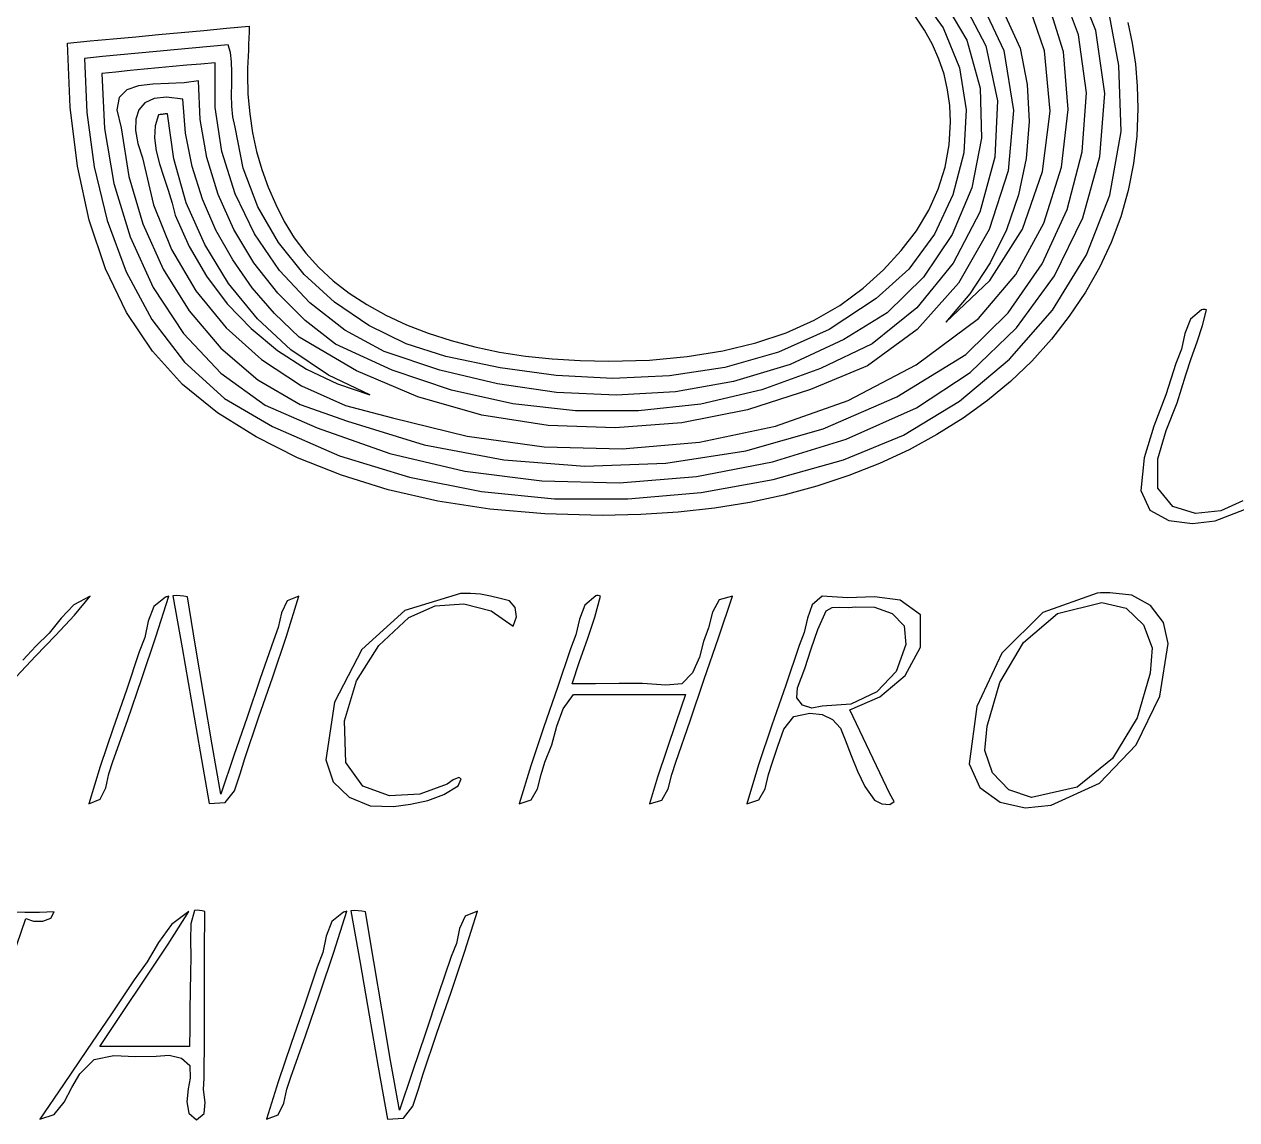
# Model space of a CAD drawing. Extents: x 11 to 234, y 10 to 80.
# Drawn here: x 99.49 to 132.59, y 10.06 to 39.96 of the extents above; entities that cross this region are included whole.
import ezdxf

# ---------------------------------------------------------------- set-up
doc = ezdxf.new("R2010")
doc.units = 0
doc.layers.add('logo', color=7, linetype='CONTINUOUS')
doc.layers.add('text', color=7, linetype='CONTINUOUS')

msp = doc.modelspace()

# ---------------------------------------------------------------- linework, layer by layer
at = {"layer": 'logo', "color": 7}
for p, q in [((131.627214, 32.170121), (131.326334, 31.910671)), ((131.627222, 32.170035), (131.627214, 32.170121)), ((131.66139, 32.175936), (131.627222, 32.170027)), ((131.627222, 32.170031), (131.627222, 32.170035)), ((131.627222, 32.170029), (131.627222, 32.170031)), ((131.627222, 32.170027), (131.627222, 32.170029)), ((131.658241, 31.741303), (131.764254, 32.163596)), ((131.696388, 32.177607), (131.66139, 32.175936)), ((131.731061, 32.173827), (131.696388, 32.177607)), ((131.764254, 32.163596), (131.731061, 32.173827)), ((131.326334, 31.910671), (131.178839, 31.522464)), ((131.178839, 31.522464), (131.080623, 31.09214)), ((131.509623, 31.294406), (131.658241, 31.741303)), ((131.347415, 30.839662), (131.509623, 31.294406)), ((131.080623, 31.09214), (130.927588, 30.706331)), ((131.200641, 30.39383), (131.347415, 30.839662)), ((130.927588, 30.706331), (130.651696, 29.843253)), ((130.962226, 29.631182), (131.200641, 30.39383)), ((130.651696, 29.843253), (130.32968, 28.989238)), ((130.662454, 28.873516), (130.962226, 29.631182)), ((130.32968, 28.989238), (130.067169, 28.126432)), ((130.43989, 28.103108), (130.662454, 28.873516)), ((130.067169, 28.126432), (129.969786, 27.23699)), ((130.433083, 27.302243), (130.43989, 28.103108)), ((129.969786, 27.23699), (130.216695, 26.695943)), ((130.845086, 26.798256), (130.433083, 27.302243)), ((132.756092, 26.956402), (132.15531, 26.682055)), ((130.216695, 26.695943), (130.740714, 26.413747)), ((131.468736, 26.610433), (130.845086, 26.798256)), ((132.15531, 26.682055), (131.468736, 26.610433)), ((131.999156, 26.408276), (132.807056, 26.714801)), ((130.740714, 26.413747), (131.386613, 26.335995)), ((131.386613, 26.335995), (131.999156, 26.408276)), ((101.289923, 24.348396), (100.84552, 24.119273)), ((100.866855, 23.83474), (101.289923, 24.348396)), ((103.345515, 24.32254), (103.026365, 24.071759)), ((103.081717, 23.239769), (103.436013, 24.348396)), ((103.368138, 24.329035), (103.345515, 24.32254)), ((103.390764, 24.335489), (103.368138, 24.329035)), ((103.413387, 24.341943), (103.390764, 24.335489)), ((103.436013, 24.348396), (103.413387, 24.341943)), ((103.651209, 24.367199), (103.552367, 24.361325)), ((103.552367, 24.361325), (103.79951, 22.94328)), ((103.750494, 24.363559), (103.651209, 24.367199)), ((103.849295, 24.352327), (103.750494, 24.363559)), ((103.946679, 24.335468), (103.849295, 24.352327)), ((104.170733, 22.988665), (103.946679, 24.335468)), ((106.66506, 24.223218), (106.510665, 23.893258)), ((106.649322, 23.261964), (106.991282, 24.354861)), ((106.991282, 24.354861), (106.66506, 24.223218)), ((111.399815, 24.425966), (109.884331, 23.959364)), ((111.674264, 24.427431), (111.399815, 24.425966)), ((111.949754, 24.402619), (111.674264, 24.427431)), ((112.220153, 24.355541), (111.949754, 24.402619)), ((112.479324, 24.290215), (112.220153, 24.355541)), ((112.738955, 24.22303), (112.479324, 24.290215)), ((112.890815, 24.038952), (112.738955, 24.22303)), ((115.090831, 24.361325), (114.794124, 24.106169)), ((115.066791, 23.776711), (115.226578, 24.354863)), ((115.124678, 24.367088), (115.090831, 24.361234)), ((115.090831, 24.361242), (115.090831, 24.361325)), ((115.090831, 24.361238), (115.090831, 24.361242)), ((115.090831, 24.361236), (115.090831, 24.361238)), ((115.090831, 24.361234), (115.090831, 24.361236)), ((115.159349, 24.368742), (115.124678, 24.367088)), ((115.193696, 24.364998), (115.159349, 24.368742)), ((115.226578, 24.354863), (115.193696, 24.364998)), ((118.463493, 24.250289), (118.2781, 23.912514)), ((118.440361, 23.216657), (118.827095, 24.348396)), ((118.827095, 24.348396), (118.463493, 24.250289)), ((121.276999, 24.354861), (121.005127, 24.1108)), ((121.962889, 24.310071), (121.276999, 24.354861)), ((122.70326, 24.334964), (121.962889, 24.310071)), ((123.401119, 24.240523), (122.70326, 24.334964)), ((123.959541, 23.837731), (123.401119, 24.240523)), ((128.781848, 24.43243), (127.300033, 23.902409)), ((127.699928, 23.881962), (128.911131, 24.180329)), ((128.86865, 24.443497), (128.781848, 24.43243)), ((128.955956, 24.445979), (128.86865, 24.443497)), ((128.911131, 24.180329), (129.572147, 24.026535)), ((129.043473, 24.444945), (128.955956, 24.445979)), ((129.130911, 24.445358), (129.043473, 24.444945)), ((129.72963, 24.379209), (129.130911, 24.445358)), ((130.237543, 24.092769), (129.72963, 24.379209)), ((100.346333, 23.279056), (100.866855, 23.83474)), ((100.84552, 24.119273), (100.496513, 23.753159)), ((103.026365, 24.071759), (102.87495, 23.672936)), ((106.510665, 23.893258), (106.423665, 23.491903)), ((109.884331, 23.959364), (108.707096, 22.893331)), ((109.990636, 23.773085), (110.705608, 24.085266)), ((110.705608, 24.085266), (111.49433, 24.141762)), ((111.49433, 24.141762), (112.242257, 23.954126)), ((112.242257, 23.954126), (112.834851, 23.533913)), ((112.925812, 23.791433), (112.890815, 24.038952)), ((114.794124, 24.106169), (114.647452, 23.724165)), ((118.2781, 23.912514), (118.170049, 23.484018)), ((121.005127, 24.1108), (120.872034, 23.752967)), ((121.158628, 23.443479), (121.386889, 23.947623)), ((121.386889, 23.947623), (121.546, 24.042802)), ((121.546, 24.042802), (121.75944, 24.055151)), ((121.75944, 24.055151), (121.988609, 24.041209)), ((121.988609, 24.041209), (122.194905, 24.057511)), ((122.194905, 24.057511), (122.701458, 24.047789)), ((122.701458, 24.047789), (123.181703, 23.874972)), ((123.181703, 23.874972), (123.50953, 23.538091)), ((123.961402, 22.955443), (123.959541, 23.837731)), ((127.300033, 23.902409), (126.183111, 22.794485)), ((126.76718, 23.08971), (127.699928, 23.881962)), ((129.572147, 24.026535), (130.04818, 23.570751)), ((130.589683, 23.635177), (130.237543, 24.092769)), ((100.496513, 23.753159), (100.174687, 23.345017)), ((102.87495, 23.672936), (102.779483, 23.225507)), ((109.172784, 23.005828), (109.990636, 23.773085)), ((112.834851, 23.533913), (112.925812, 23.791433)), ((114.647452, 23.724165), (114.55072, 23.299874)), ((114.865162, 23.174648), (115.066791, 23.776711)), ((120.872034, 23.752967), (120.782838, 23.35808)), ((123.50953, 23.538091), (123.558835, 23.036181)), ((130.04818, 23.570751), (130.285361, 22.938179)), ((130.721086, 23.055571), (130.589683, 23.635177)), ((99.794933, 22.710058), (100.346333, 23.279056)), ((100.174687, 23.345017), (99.811825, 22.989805)), ((102.779483, 23.225507), (102.628181, 22.828899)), ((102.701798, 22.103698), (103.081717, 23.239769)), ((106.27371, 22.150532), (106.649322, 23.261964)), ((106.423665, 23.491903), (106.29962, 23.146069)), ((114.55072, 23.299874), (114.403832, 22.917858)), ((114.650317, 22.564759), (114.865162, 23.174648)), ((118.170049, 23.484018), (118.038472, 23.113749)), ((118.056876, 22.083444), (118.440361, 23.216657)), ((120.782838, 23.35808), (120.642656, 23.002861)), ((120.97296, 22.914649), (121.158628, 23.443479)), ((99.811825, 22.989805), (99.452225, 22.602621)), ((103.79951, 22.94328), (104.044712, 21.52303)), ((104.393971, 21.641721), (104.170733, 22.988665)), ((106.29962, 23.146069), (105.932015, 22.101065)), ((108.707096, 22.893331), (107.956702, 21.457547)), ((108.56382, 22.036951), (109.172784, 23.005828)), ((114.403832, 22.917858), (114.047674, 21.856413)), ((118.038472, 23.113749), (117.924188, 22.689611)), ((120.642656, 23.002861), (120.279792, 21.920161)), ((120.798716, 22.378712), (120.97296, 22.914649)), ((123.558835, 23.036181), (123.292414, 22.297637)), ((123.543032, 22.18888), (123.961402, 22.955443)), ((126.124249, 21.997583), (126.76718, 23.08971)), ((130.285361, 22.938179), (130.229813, 22.25402)), ((130.488942, 21.617923), (130.721086, 23.055571)), ((99.279237, 22.156456), (99.794933, 22.710058)), ((102.628181, 22.828899), (102.27915, 21.7905)), ((114.450882, 21.963136), (114.650317, 22.564759)), ((117.924188, 22.689611), (117.738371, 22.262186)), ((126.183111, 22.794485), (125.492901, 21.340375)), ((117.738371, 22.262186), (117.444041, 21.963192)), ((120.60473, 21.853246), (120.798716, 22.378712)), ((123.292414, 22.297637), (122.762593, 21.736869)), ((122.849757, 21.600328), (123.543032, 22.18888)), ((130.229813, 22.25402), (129.874935, 21.027824)), ((102.307602, 20.961985), (102.701798, 22.103698)), ((105.932015, 22.101065), (105.573183, 21.051444)), ((105.887292, 21.033146), (106.27371, 22.150532)), ((108.238399, 20.945515), (108.56382, 22.036951)), ((114.047674, 21.856413), (113.676466, 20.786244)), ((115.090227, 21.95871), (114.450882, 21.963136)), ((115.732161, 21.968101), (115.090227, 21.95871)), ((116.371789, 21.965308), (115.732161, 21.968101)), ((117.004212, 21.924349), (116.371789, 21.965308)), ((117.444041, 21.963192), (117.004212, 21.924349)), ((117.670652, 20.951485), (118.056876, 22.083444)), ((120.279792, 21.920161), (119.901903, 20.828745)), ((120.581536, 21.573551), (120.60473, 21.853246)), ((125.782494, 20.799592), (126.124249, 21.997583)), ((102.27915, 21.7905), (101.918056, 20.745452)), ((104.044712, 21.52303), (104.290994, 20.104666)), ((104.621426, 20.295495), (104.393971, 21.641721)), ((114.206036, 21.273558), (114.489667, 21.665784)), ((114.489667, 21.665784), (115.252434, 21.665784)), ((115.252434, 21.665784), (116.015201, 21.665784)), ((116.015201, 21.665784), (116.777968, 21.665784)), ((116.777968, 21.665784), (117.540734, 21.665784)), ((117.540734, 21.665784), (117.292233, 20.917942)), ((120.736397, 21.378415), (120.581536, 21.573551)), ((122.026837, 21.25208), (122.849757, 21.600328)), ((122.762593, 21.736869), (122.058821, 21.403974)), ((129.850196, 20.294211), (130.488942, 21.617923)), ((107.956702, 21.457547), (107.721728, 19.881686)), ((114.032878, 20.798913), (114.206036, 21.273558)), ((120.991878, 21.294644), (120.736397, 21.378415)), ((121.270535, 21.349044), (120.991878, 21.294644)), ((122.058821, 21.403974), (121.270535, 21.349044)), ((122.299814, 20.678592), (122.026837, 21.25208)), ((125.492901, 21.340375), (125.291221, 19.771796)), ((101.910479, 19.836437), (102.307602, 20.961985)), ((105.573183, 21.051444), (105.217193, 20.000332)), ((105.512917, 19.922396), (105.887292, 21.033146)), ((108.271179, 19.810576), (108.238399, 20.945515)), ((117.292233, 20.917942), (117.031314, 20.163503)), ((117.275705, 19.823509), (117.670652, 20.951485)), ((120.230501, 20.718073), (120.496974, 21.064131)), ((120.496974, 21.064131), (120.940864, 21.161583)), ((120.940864, 21.161583), (121.273369, 21.121476)), ((121.273369, 21.121476), (121.558795, 20.983055)), ((121.558795, 20.983055), (121.77443, 20.751286)), ((129.874935, 21.027824), (129.204321, 19.923547)), ((101.918056, 20.745452), (101.567763, 19.706356)), ((113.676466, 20.786244), (113.318713, 19.723874)), ((113.892574, 20.297138), (114.032878, 20.798913)), ((119.901903, 20.828745), (119.537462, 19.745128)), ((120.063876, 20.259253), (120.230501, 20.718073)), ((121.77443, 20.751286), (121.897555, 20.431137)), ((122.573419, 20.105403), (122.299814, 20.678592)), ((125.717712, 20.138174), (125.782494, 20.799592)), ((104.85812, 18.950852), (104.621426, 20.295495)), ((113.707508, 19.823509), (113.892574, 20.297138)), ((119.919533, 19.823509), (120.063876, 20.259253)), ((121.897555, 20.431137), (122.061187, 20.000787)), ((128.846959, 19.249046), (129.850196, 20.294211)), ((104.290994, 20.104666), (104.541378, 18.692287)), ((105.217193, 20.000332), (104.85812, 18.950852)), ((105.386894, 19.50174), (105.512917, 19.922396)), ((107.721728, 19.881686), (107.926542, 19.283999)), ((117.031314, 20.163503), (116.781085, 19.415214)), ((122.061187, 20.000787), (122.234204, 19.571127)), ((122.847326, 19.532356), (122.573419, 20.105403)), ((125.927628, 19.525884), (125.717712, 20.138174)), ((129.204321, 19.923547), (128.23682, 19.13609)), ((101.567763, 19.706356), (101.251138, 18.685823)), ((101.801183, 19.505314), (101.910479, 19.836437)), ((108.734779, 19.165937), (108.271179, 19.810576)), ((113.318713, 19.723874), (113.002918, 18.685823)), ((113.599287, 19.484791), (113.707508, 19.823509)), ((117.167478, 19.483175), (117.275705, 19.823509)), ((119.537462, 19.745128), (119.214943, 18.685823)), ((119.811312, 19.484791), (119.919533, 19.823509)), ((122.234204, 19.571127), (122.439286, 19.159386)), ((123.121205, 18.959298), (122.847326, 19.532356)), ((125.291221, 19.771796), (125.581422, 19.128203)), ((101.716609, 19.121048), (101.801183, 19.505314)), ((105.233311, 19.042975), (105.386894, 19.50174)), ((107.926542, 19.283999), (108.361676, 18.861709)), ((111.037824, 19.222341), (110.292729, 18.946706)), ((111.202685, 19.335903), (111.037824, 19.222341)), ((111.3543, 19.402552), (111.202685, 19.335903)), ((111.335174, 19.170628), (111.422013, 19.366165)), ((111.422013, 19.366165), (111.3543, 19.402552)), ((113.502725, 19.097355), (113.599287, 19.484791)), ((116.781085, 19.415214), (116.564651, 18.685823)), ((117.06972, 19.094213), (117.167478, 19.483175)), ((119.714749, 19.097355), (119.811312, 19.484791)), ((126.367172, 19.065638), (125.927628, 19.525884)), ((127.521344, 18.647038), (128.846959, 19.249046)), ((101.564137, 18.806821), (101.716609, 19.121048)), ((104.976647, 18.716393), (105.233311, 19.042975)), ((109.466837, 18.902943), (108.734779, 19.165937)), ((110.292729, 18.946706), (109.466837, 18.902943)), ((110.505369, 18.776676), (110.948092, 18.936167)), ((110.948092, 18.936167), (111.335174, 19.170628)), ((113.332407, 18.788572), (113.502725, 19.097355)), ((116.897189, 18.785476), (117.06972, 19.094213)), ((119.544431, 18.788572), (119.714749, 19.097355)), ((122.439286, 19.159386), (122.699106, 18.782785)), ((123.238035, 18.744095), (123.121205, 18.959298)), ((125.581422, 19.128203), (126.131663, 18.731727)), ((126.991286, 18.860354), (126.367172, 19.065638)), ((128.23682, 19.13609), (126.991286, 18.860354)), ((101.251138, 18.685823), (101.564137, 18.806821)), ((104.541378, 18.692287), (104.976647, 18.716393)), ((108.361676, 18.861709), (108.938994, 18.632223)), ((108.938994, 18.632223), (109.57036, 18.612945)), ((109.57036, 18.612945), (110.036344, 18.67474)), ((110.036344, 18.67474), (110.505369, 18.776676)), ((113.002918, 18.685823), (113.332407, 18.788572)), ((116.564651, 18.685823), (116.897189, 18.785476)), ((119.214943, 18.685823), (119.544431, 18.788572)), ((122.699106, 18.782785), (122.901701, 18.687271)), ((122.901701, 18.687271), (123.123106, 18.663896)), ((123.123106, 18.663896), (123.238035, 18.744095)), ((126.131663, 18.731727), (126.819214, 18.5741)), ((126.819214, 18.5741), (127.521344, 18.647038)), ((99.503129, 15.714779), (99.098142, 15.724795)), ((99.905806, 15.71959), (99.503129, 15.714779)), ((100.308564, 15.737963), (99.905806, 15.71959)), ((100.000638, 15.477099), (100.214823, 15.56097)), ((100.214823, 15.56097), (100.308564, 15.737963)), ((103.418615, 14.85158), (103.982963, 15.744458)), ((103.982963, 15.744458), (103.508315, 15.39203)), ((104.138504, 15.77038), (104.042262, 15.408651)), ((104.208789, 15.777769), (104.138504, 15.77038)), ((104.278859, 15.772916), (104.208789, 15.777769)), ((104.348402, 15.760329), (104.278859, 15.772916)), ((104.417136, 15.744465), (104.348402, 15.760329)), ((104.414502, 14.607146), (104.417136, 15.744465)), ((108.208221, 15.725017), (107.888265, 15.473603)), ((107.945424, 14.638974), (108.298947, 15.750939)), ((108.230901, 15.731529), (108.208221, 15.725017)), ((108.253584, 15.737999), (108.230901, 15.731529)), ((108.276264, 15.744469), (108.253584, 15.737999)), ((108.298947, 15.750939), (108.276264, 15.744469)), ((108.509844, 15.76981), (108.409114, 15.7639)), ((108.409114, 15.7639), (108.66232, 14.342979)), ((108.611001, 15.766326), (108.509844, 15.76981)), ((108.711661, 15.755149), (108.611001, 15.766326)), ((108.810901, 15.737978), (108.711661, 15.755149)), ((109.037812, 14.384648), (108.810901, 15.737978)), ((111.531822, 15.620803), (111.377504, 15.279992)), ((111.520366, 14.661765), (111.863189, 15.757419)), ((111.863189, 15.757419), (111.531822, 15.620803)), ((99.17014, 14.488207), (99.530911, 15.556557)), ((99.530911, 15.556557), (99.746002, 15.478344)), ((99.746002, 15.478344), (100.000638, 15.477099)), ((103.508315, 15.39203), (103.157477, 14.902225)), ((104.042262, 15.408651), (104.029488, 14.969962)), ((107.888265, 15.473603), (107.736467, 15.073773)), ((111.377504, 15.279992), (111.287815, 14.868454)), ((103.157477, 14.902225), (102.847349, 14.367327)), ((104.029488, 14.969962), (104.043485, 14.507037)), ((107.736467, 15.073773), (107.64076, 14.625215)), ((102.802615, 13.924067), (103.418615, 14.85158)), ((104.411869, 13.46983), (104.414502, 14.607146)), ((107.64076, 14.625215), (107.489076, 14.227606)), ((107.56415, 13.500144), (107.945424, 14.638974)), ((111.143806, 13.547527), (111.520366, 14.661765)), ((111.287815, 14.868454), (111.15034, 14.519655)), ((102.847349, 14.367327), (102.49483, 13.87962)), ((104.043485, 14.507037), (104.02758, 14.072596)), ((108.66232, 14.342979), (108.908741, 12.918957)), ((109.264201, 13.031224), (109.037812, 14.384648)), ((111.15034, 14.519655), (110.795635, 13.47141)), ((102.169247, 12.986526), (102.802615, 13.924067)), ((104.02758, 14.072596), (104.021089, 13.57034)), ((107.489076, 14.227606), (107.139164, 13.186586)), ((102.49483, 13.87962), (101.851054, 12.928233)), ((104.021089, 13.57034), (104.014121, 13.068088)), ((104.409235, 12.332512), (104.411869, 13.46983)), ((107.167928, 12.355875), (107.56415, 13.500144)), ((110.795635, 13.47141), (110.440899, 12.423178)), ((110.756413, 12.427321), (111.143806, 13.547527)), ((101.851054, 12.928233), (101.207278, 11.976847)), ((101.552798, 12.063568), (102.169247, 12.986526)), ((104.014121, 13.068088), (104.007589, 12.565833)), ((107.139164, 13.186586), (106.777159, 12.138901)), ((108.908741, 12.918957), (109.154844, 11.49657)), ((109.493994, 11.678383), (109.264201, 13.031224)), ((104.007589, 12.565833), (104.002404, 12.063568)), ((104.406601, 11.195194), (104.409235, 12.332512)), ((106.769563, 11.227592), (107.167928, 12.355875)), ((110.440899, 12.423178), (110.08608, 11.37497)), ((110.381092, 11.313768), (110.756413, 12.427321)), ((101.207278, 11.976847), (100.563503, 11.02546)), ((102.165199, 12.063568), (101.552798, 12.063568)), ((102.777601, 12.063568), (102.165199, 12.063568)), ((103.390002, 12.063568), (102.777601, 12.063568)), ((104.002404, 12.063568), (103.390002, 12.063568)), ((106.777159, 12.138901), (106.425981, 11.097182)), ((101.008441, 11.311837), (101.395812, 11.706835)), ((101.395812, 11.706835), (101.934709, 11.812494)), ((101.934709, 11.812494), (102.532147, 11.789333)), ((102.532147, 11.789333), (103.095143, 11.797877)), ((103.095143, 11.797877), (103.444881, 11.826123)), ((103.444881, 11.826123), (103.785775, 11.744501)), ((103.785775, 11.744501), (104.013028, 11.538895)), ((109.731124, 10.32681), (109.493994, 11.678383)), ((100.794908, 10.943441), (101.008441, 11.311837)), ((104.013028, 11.538895), (104.021842, 11.195196)), ((109.154844, 11.49657), (109.407102, 10.080554)), ((110.08608, 11.37497), (109.731124, 10.32681)), ((110.254752, 10.89205), (110.381092, 11.313768)), ((100.563503, 11.02546), (99.919727, 10.074073)), ((100.582976, 10.537198), (100.794908, 10.943441)), ((104.021842, 11.195196), (103.966116, 10.90059)), ((104.389224, 10.889593), (104.406601, 11.195194)), ((106.425981, 11.097182), (106.108558, 10.074073)), ((106.659991, 10.895633), (106.769563, 11.227592)), ((103.966116, 10.90059), (103.931648, 10.552794)), ((104.428695, 10.535443), (104.389224, 10.889593)), ((106.575204, 10.510397), (106.659991, 10.895633)), ((110.100781, 10.432127), (110.254752, 10.89205)), ((100.311596, 10.208831), (100.582976, 10.537198)), ((103.931648, 10.552794), (103.9844, 10.242681)), ((104.403049, 10.227652), (104.428695, 10.535443)), ((106.422346, 10.195377), (106.575204, 10.510397)), ((109.843469, 10.104721), (110.100781, 10.432127)), ((99.919727, 10.074073), (100.311596, 10.208831)), ((103.9844, 10.242681), (104.190333, 10.061119)), ((104.190333, 10.061119), (104.403049, 10.227652)), ((106.108558, 10.074073), (106.422346, 10.195377)), ((109.407102, 10.080554), (109.843469, 10.104721))]:
    msp.add_line(p, q, dxfattribs=at)
at = {"layer": 'text', "color": 7}
for p, q in [((128.744681, 39.792094), (128.093687, 41.450582)), ((128.274933, 39.668859), (127.711821, 41.170736)), ((123.866202, 40.842195), (124.581516, 39.863897)), ((124.498526, 40.745004), (125.222344, 39.530867)), ((125.004421, 40.782054), (125.745169, 39.373717)), ((125.509672, 40.790676), (126.23489, 39.242495)), ((125.509672, 40.790676), (126.23489, 39.242495)), ((127.34027, 39.238894), (126.814055, 40.784738)), ((126.124756, 40.519807), (126.681365, 39.311143)), ((127.860871, 39.207527), (127.401772, 40.697082)), ((127.860871, 39.207527), (127.401772, 40.697082)), ((124.066996, 39.801567), (123.809867, 40.184244)), ((129.376574, 38.838415), (129.116359, 40.20592)), ((103.155548, 39.678852), (103.775578, 39.736979)), ((103.775578, 39.736979), (104.395605, 39.795107)), ((104.395605, 39.795107), (105.015635, 39.853234)), ((105.015635, 39.853234), (105.635663, 39.911362)), ((105.629206, 39.746667), (105.622748, 39.581971)), ((105.635663, 39.911362), (105.629206, 39.746667)), ((124.284566, 39.409204), (124.066996, 39.801567)), ((124.581516, 39.863897), (125.021509, 38.776413)), ((128.986647, 38.07486), (128.744681, 39.792094)), ((129.616616, 40.011468), (129.738121, 39.449365)), ((100.675432, 39.446342), (101.295462, 39.504469)), ((100.745127, 37.695052), (100.675432, 39.446342)), ((101.295462, 39.504469), (101.91549, 39.562597)), ((101.91549, 39.562597), (102.53552, 39.620726)), ((102.53552, 39.620726), (103.155548, 39.678852)), ((105.056113, 39.402865), (104.566754, 39.354963)), ((105.122788, 39.188703), (105.056113, 39.402865)), ((105.616291, 39.417278), (105.609834, 39.252582)), ((105.622748, 39.581971), (105.616291, 39.417278)), ((124.462583, 39.007153), (124.284566, 39.409204)), ((125.222344, 39.530867), (125.587111, 38.214119)), ((128.487915, 38.086549), (128.274933, 39.668859)), ((129.738121, 39.449365), (129.824914, 38.870714)), ((101.62943, 39.078936), (101.140285, 39.02892)), ((102.118798, 39.12675), (101.62943, 39.078936)), ((102.608329, 39.172995), (102.118798, 39.12675)), ((103.097954, 39.218306), (102.608329, 39.172995)), ((103.587609, 39.263314), (103.097954, 39.218306)), ((104.077234, 39.308656), (103.587609, 39.263314)), ((104.566754, 39.354963), (104.077234, 39.308656)), ((105.153474, 38.934503), (105.122788, 39.188703)), ((105.603377, 39.087887), (105.596919, 38.923191)), ((105.609834, 39.252582), (105.603377, 39.087887)), ((125.745169, 39.373717), (126.060937, 37.867731)), ((126.23489, 39.242495), (126.501243, 37.607006)), ((126.23489, 39.242495), (126.501243, 37.607006)), ((126.681365, 39.311143), (126.872492, 38.31452)), ((127.494532, 37.593496), (127.34027, 39.238894)), ((127.989999, 37.638759), (127.860871, 39.207527)), ((127.989999, 37.638759), (127.860871, 39.207527)), ((101.140285, 39.02892), (101.19761, 37.553993)), ((102.766955, 38.731839), (102.379865, 38.694696)), ((103.154074, 38.768579), (102.766955, 38.731839)), ((103.54124, 38.804791), (103.154074, 38.768579)), ((103.928463, 38.840342), (103.54124, 38.804791)), ((104.315751, 38.875115), (103.928463, 38.840342)), ((104.703121, 38.908979), (104.315751, 38.875115)), ((104.702556, 37.690831), (104.703121, 38.908979)), ((105.160078, 38.650771), (105.153474, 38.934503)), ((105.590462, 38.758498), (105.584005, 38.593802)), ((105.596919, 38.923191), (105.590462, 38.758498)), ((124.601041, 38.595416), (124.462583, 39.007153)), ((125.021509, 38.776413), (125.201753, 37.624707)), ((129.438908, 37.033282), (129.376574, 38.838415)), ((129.824914, 38.870714), (129.876994, 38.275512)), ((101.992797, 38.657273), (101.605848, 38.619701)), ((101.605848, 38.619701), (101.682773, 37.119309)), ((102.379865, 38.694696), (101.992797, 38.657273)), ((104.251788, 38.41507), (103.860188, 38.365041)), ((104.292699, 37.360617), (104.251788, 38.41507)), ((105.154518, 38.348008), (105.160078, 38.650771)), ((105.584005, 38.593802), (105.599742, 38.050667)), ((124.699943, 38.173992), (124.601041, 38.595416)), ((102.290953, 38.168834), (102.080808, 37.962228)), ((102.610539, 38.280713), (102.290953, 38.168834)), ((103.002986, 38.329565), (102.610539, 38.280713)), ((103.431729, 38.347119), (103.002986, 38.329565)), ((103.860188, 38.365041), (103.431729, 38.347119)), ((105.148705, 38.036723), (105.154518, 38.348008)), ((124.759286, 37.742881), (124.699943, 38.173992)), ((125.587111, 38.214119), (125.621971, 36.851833)), ((126.872492, 38.31452), (126.924889, 37.305451)), ((128.376245, 36.480471), (128.487915, 38.086549)), ((128.855357, 36.351583), (128.986647, 38.07486)), ((129.876994, 38.275512), (129.894356, 37.663764)), ((102.080808, 37.962228), (102.016673, 37.629191)), ((102.78222, 37.817405), (102.617569, 37.626713)), ((102.78222, 37.817405), (102.617569, 37.626713)), ((103.034155, 37.935007), (102.78222, 37.817405)), ((103.034155, 37.935007), (102.78222, 37.817405)), ((103.378756, 37.970322), (103.034155, 37.935007)), ((103.378756, 37.970322), (103.034155, 37.935007)), ((103.821399, 37.914145), (103.378756, 37.970322)), ((103.821399, 37.914145), (103.378756, 37.970322)), ((103.895565, 36.985998), (103.821399, 37.914145)), ((103.895565, 36.985998), (103.821399, 37.914145)), ((105.154518, 37.727413), (105.148705, 38.036723)), ((105.599742, 38.050667), (105.64697, 37.519242)), ((124.779064, 37.302082), (124.759286, 37.742881)), ((126.060937, 37.867731), (125.991008, 36.331745)), ((100.941107, 36.083823), (100.745127, 37.695052)), ((101.19761, 37.553993), (101.397212, 36.065488)), ((102.016673, 37.629191), (102.135124, 37.138012)), ((102.617569, 37.626713), (102.534822, 37.372138)), ((102.617569, 37.626713), (102.534822, 37.372138)), ((103.15818, 37.490812), (103.061575, 37.186337)), ((103.158064, 37.490781), (103.15818, 37.490812)), ((103.158067, 37.490789), (103.158064, 37.490787)), ((103.158064, 37.490787), (103.158064, 37.490781)), ((103.15807, 37.490801), (103.158067, 37.490795)), ((103.158067, 37.490795), (103.158067, 37.490789)), ((103.158073, 37.490812), (103.15807, 37.490809)), ((103.15807, 37.490809), (103.15807, 37.490804)), ((103.15807, 37.490804), (103.15807, 37.490801)), ((103.160048, 37.491038), (103.158073, 37.490812)), ((103.162024, 37.491264), (103.160048, 37.491038)), ((103.163999, 37.491489), (103.162024, 37.491264)), ((103.165975, 37.491715), (103.163999, 37.491489)), ((103.16795, 37.491941), (103.165975, 37.491715)), ((103.169926, 37.492167), (103.16795, 37.491941)), ((103.171902, 37.492392), (103.169926, 37.492167)), ((103.173877, 37.492618), (103.171902, 37.492392)), ((103.201902, 37.49592), (103.173877, 37.492618)), ((103.229926, 37.499222), (103.201902, 37.49592)), ((103.257951, 37.502524), (103.229926, 37.499222)), ((103.285976, 37.505826), (103.257951, 37.502524)), ((103.314, 37.509128), (103.285976, 37.505826)), ((103.342025, 37.51243), (103.314, 37.509128)), ((103.37005, 37.515732), (103.342025, 37.51243)), ((103.398074, 37.519034), (103.37005, 37.515732)), ((103.571737, 36.28756), (103.398074, 37.519034)), ((104.88919, 36.491178), (104.702556, 37.690831)), ((105.183881, 37.430586), (105.154518, 37.727413)), ((105.248702, 37.156748), (105.183881, 37.430586)), ((105.64697, 37.519242), (105.725683, 36.999522)), ((125.201753, 37.624707), (125.137816, 36.453744)), ((126.501243, 37.607006), (126.353296, 35.956184)), ((126.501243, 37.607006), (126.353296, 35.956184)), ((127.289715, 35.939341), (127.494532, 37.593496)), ((127.805869, 36.058616), (127.989999, 37.638759)), ((127.805869, 36.058616), (127.989999, 37.638759)), ((129.894356, 37.663764), (129.86508, 36.902652)), ((101.682773, 37.119309), (101.94082, 35.617096)), ((102.135124, 37.138012), (102.345877, 35.809882)), ((102.534822, 37.372138), (102.528584, 37.062881)), ((102.534822, 37.372138), (102.528584, 37.062881)), ((103.061575, 37.186337), (103.045714, 36.857003)), ((104.472483, 36.323549), (104.292699, 37.360617)), ((105.466707, 36.032288), (105.248702, 37.156748)), ((124.741716, 36.671556), (124.779064, 37.302082)), ((126.924889, 37.305451), (126.844329, 36.298979)), ((102.528584, 37.062881), (102.593501, 36.708142)), ((102.528584, 37.062881), (102.593501, 36.708142)), ((103.045714, 36.857003), (103.092191, 36.509802)), ((104.075343, 36.075214), (103.895565, 36.985998)), ((104.075343, 36.075214), (103.895565, 36.985998)), ((105.725683, 36.999522), (105.835882, 36.491509)), ((125.621971, 36.851833), (125.35605, 35.501075)), ((129.128198, 35.298374), (129.438908, 37.033282)), ((129.86508, 36.902652), (129.777275, 36.156476)), ((102.593501, 36.708142), (102.724176, 36.317126)), ((102.593501, 36.708142), (102.724176, 36.317126)), ((103.092191, 36.509802), (103.182623, 36.151733)), ((105.251975, 35.334059), (104.88919, 36.491178)), ((105.835882, 36.491509), (105.977569, 35.995203)), ((124.629692, 36.058789), (124.741716, 36.671556)), ((125.137816, 36.453744), (124.845278, 35.308495)), ((127.96542, 34.907293), (128.376245, 36.480471)), ((101.263431, 34.612669), (100.941107, 36.083823)), ((102.724176, 36.317126), (103.018443, 35.02912)), ((102.724176, 36.317126), (103.018443, 35.02912)), ((103.182623, 36.151733), (103.298619, 35.789791)), ((103.915391, 35.089826), (103.571737, 36.28756)), ((104.782631, 35.317549), (104.472483, 36.323549)), ((125.991008, 36.331745), (125.574662, 34.833408)), ((126.844329, 36.298979), (126.636591, 35.310154)), ((128.386586, 34.674962), (128.855357, 36.351583)), ((129.777275, 36.156476), (129.630942, 35.425235)), ((101.397212, 36.065488), (101.751299, 34.601432)), ((102.345877, 35.809882), (102.729597, 34.512611)), ((103.298619, 35.789791), (103.421781, 35.430962)), ((104.354108, 35.189809), (104.075343, 36.075214)), ((104.354108, 35.189809), (104.075343, 36.075214)), ((105.866525, 34.977852), (105.466707, 36.032288)), ((105.977569, 35.995203), (106.150742, 35.510606)), ((124.442994, 35.463786), (124.629692, 36.058789)), ((126.353296, 35.956184), (125.835605, 34.361989)), ((126.353296, 35.956184), (125.835605, 34.361989)), ((126.738674, 34.367219), (127.289715, 35.939341)), ((127.325196, 34.534952), (127.805869, 36.058616)), ((127.325196, 34.534952), (127.805869, 36.058616)), ((101.94082, 35.617096), (102.383466, 34.15558)), ((103.421781, 35.430962), (103.533722, 35.082243)), ((106.150742, 35.510606), (106.355403, 35.037715)), ((124.181621, 34.886546), (124.442994, 35.463786)), ((125.35605, 35.501075), (124.818498, 34.218911)), ((129.630942, 35.425235), (129.42608, 34.708931)), ((104.418003, 33.947935), (103.915391, 35.089826)), ((104.725239, 34.337806), (104.354108, 35.189809)), ((104.725239, 34.337806), (104.354108, 35.189809)), ((105.214643, 34.356297), (104.782631, 35.317549)), ((105.779646, 34.24351), (105.251975, 35.334059)), ((124.845278, 35.308495), (124.339706, 34.233925)), ((126.636591, 35.310154), (126.307449, 34.354022)), ((128.48776, 33.664184), (129.128198, 35.298374)), ((103.018443, 35.02912), (103.508536, 33.812528)), ((103.018443, 35.02912), (103.508536, 33.812528)), ((103.533722, 35.082243), (103.616046, 34.750635)), ((106.428876, 34.00723), (105.866525, 34.977852)), ((106.355403, 35.037715), (106.59155, 34.576531)), ((123.845572, 34.327067), (124.181621, 34.886546)), ((125.574662, 34.833408), (124.851183, 33.440373)), ((127.280918, 33.423685), (127.96542, 34.907293)), ((101.712105, 33.281587), (101.263431, 34.612669)), ((101.751299, 34.601432), (102.272084, 33.19984)), ((102.729597, 34.512611), (103.280012, 33.277519)), ((103.616046, 34.750635), (103.989296, 33.892338)), ((106.59155, 34.576531), (106.864021, 34.134113)), ((126.564689, 33.135601), (127.325196, 34.534952)), ((126.564689, 33.135601), (127.325196, 34.534952)), ((127.616094, 33.097704), (128.386586, 34.674962)), ((129.42608, 34.708931), (129.162691, 34.007565)), ((102.383466, 34.15558), (103.014201, 32.777286)), ((105.182108, 33.527224), (104.725239, 34.337806)), ((105.182108, 33.527224), (104.725239, 34.337806)), ((105.760009, 33.453485), (105.214643, 34.356297)), ((106.460925, 33.243568), (105.779646, 34.24351)), ((106.864021, 34.134113), (107.177666, 33.717529)), ((123.434846, 33.78535), (123.845572, 34.327067)), ((124.339706, 34.233925), (123.636676, 33.274996)), ((124.818498, 34.218911), (124.038447, 33.062418)), ((125.835605, 34.361989), (124.992725, 32.896401)), ((125.835605, 34.361989), (124.992725, 32.896401)), ((125.854271, 32.96793), (126.738674, 34.367219)), ((126.307449, 34.354022), (125.862681, 33.445631)), ((103.508536, 33.812528), (104.176282, 32.688973)), ((103.508536, 33.812528), (104.176282, 32.688973)), ((103.989296, 33.892338), (104.464671, 33.083698)), ((105.068559, 32.883986), (104.418003, 33.947935)), ((107.134485, 33.134213), (106.428876, 34.00723)), ((122.949445, 33.261395), (123.434846, 33.78535)), ((129.162691, 34.007565), (128.840773, 33.321134)), ((105.718091, 32.766087), (105.182108, 33.527224)), ((105.718091, 32.766087), (105.182108, 33.527224)), ((106.410235, 32.622795), (105.760009, 33.453485)), ((107.177666, 33.717529), (107.532484, 33.326781)), ((124.851183, 33.440373), (123.859852, 32.220284)), ((125.862681, 33.445631), (125.308064, 32.600028)), ((127.560894, 32.161223), (128.48776, 33.664184)), ((102.287126, 32.090575), (101.712105, 33.281587)), ((102.272084, 33.19984), (102.971781, 31.898734)), ((103.280012, 33.277519), (103.990837, 32.135925)), ((107.284545, 32.358276), (106.460925, 33.243568)), ((107.964074, 32.372579), (107.134485, 33.134213)), ((107.532484, 33.326781), (107.92848, 32.961868)), ((122.38937, 32.755202), (122.949445, 33.261395)), ((123.636676, 33.274996), (122.75176, 32.476677)), ((125.541066, 31.92841), (126.564689, 33.135601)), ((125.541066, 31.92841), (126.564689, 33.135601)), ((126.34823, 32.086316), (127.280918, 33.423685)), ((128.840773, 33.321134), (128.460327, 32.64964)), ((103.014201, 32.777286), (103.836507, 31.524725)), ((104.464671, 33.083698), (105.032669, 32.33499)), ((105.856021, 31.920081), (105.068559, 32.883986)), ((107.92848, 32.961868), (108.365648, 32.622791)), ((124.038447, 33.062418), (123.045042, 32.088653)), ((124.992725, 32.896401), (123.869219, 31.631379)), ((124.992725, 32.896401), (123.869219, 31.631379)), ((124.649368, 31.832268), (125.854271, 32.96793)), ((126.579664, 31.672513), (127.616094, 33.097704)), ((104.176282, 32.688973), (105.003501, 31.680079)), ((104.176282, 32.688973), (105.003501, 31.680079)), ((106.326567, 32.062414), (105.718091, 32.766087)), ((106.326567, 32.062414), (105.718091, 32.766087)), ((107.156809, 31.877912), (106.410235, 32.622795)), ((108.365648, 32.622791), (108.843992, 32.309547)), ((122.75176, 32.476677), (121.467649, 31.628783)), ((121.758232, 32.28897), (122.38937, 32.755202)), ((125.308064, 32.600028), (124.649368, 31.832268)), ((128.460327, 32.64964), (128.021352, 31.993082)), ((103.990837, 32.135925), (104.855795, 31.119149)), ((105.032669, 32.33499), (105.683795, 31.656472)), ((108.239235, 31.611672), (107.284545, 32.358276)), ((108.898365, 31.73612), (107.964074, 32.372579)), ((108.843992, 32.309547), (109.363512, 32.022139)), ((121.059686, 31.8849), (121.758232, 32.28897)), ((123.859852, 32.220284), (122.639952, 31.240798)), ((126.390914, 30.819985), (127.560894, 32.161223)), ((102.988495, 31.039635), (102.287126, 32.090575)), ((102.971781, 31.898734), (103.862601, 30.736142)), ((106.769371, 31.078325), (105.856021, 31.920081)), ((107.000912, 31.424225), (106.326567, 32.062414)), ((107.000912, 31.424225), (106.326567, 32.062414)), ((107.991227, 31.232526), (107.156809, 31.877912)), ((109.363512, 32.022139), (109.924206, 31.760567)), ((120.293727, 31.542997), (121.059686, 31.8849)), ((123.045042, 32.088653), (121.867414, 31.354691)), ((123.841428, 30.666464), (125.541066, 31.92841)), ((123.841428, 30.666464), (125.541066, 31.92841)), ((125.192841, 30.95185), (126.34823, 32.086316)), ((128.021352, 31.993082), (127.530688, 31.362354)), ((103.836507, 31.524725), (104.85387, 30.440424)), ((105.003501, 31.680079), (105.972012, 30.807457)), ((105.003501, 31.680079), (105.972012, 30.807457)), ((105.683795, 31.656472), (106.408556, 31.058414)), ((109.31372, 31.027796), (108.239235, 31.611672)), ((109.918082, 31.238627), (108.898365, 31.73612)), ((109.924206, 31.760567), (110.519201, 31.52745)), ((110.519201, 31.52745), (111.141649, 31.325415)), ((119.460362, 31.263258), (120.293727, 31.542997)), ((121.467649, 31.628783), (120.081813, 31.007121)), ((123.869219, 31.631379), (122.509644, 30.638897)), ((123.869219, 31.631379), (122.509644, 30.638897)), ((125.313059, 30.452088), (126.579664, 31.672513)), ((104.855795, 31.119149), (105.868605, 30.258512)), ((108.561821, 30.498788), (107.000912, 31.424225)), ((108.561821, 30.498788), (107.000912, 31.424225)), ((109.535183, 30.518092), (107.991227, 31.232526)), ((111.003944, 30.893879), (109.918082, 31.238627)), ((111.141649, 31.325415), (111.791548, 31.154463)), ((111.791548, 31.154463), (112.468896, 31.014592)), ((118.559585, 31.045684), (119.460362, 31.263258)), ((121.867414, 31.354691), (120.39648, 30.67882)), ((122.639952, 31.240798), (121.230765, 30.569558)), ((127.530688, 31.362354), (126.995221, 30.768361)), ((103.816208, 30.128765), (102.988495, 31.039635)), ((105.972012, 30.807457), (107.063642, 30.092732)), ((105.972012, 30.807457), (107.063642, 30.092732)), ((106.408556, 31.058414), (107.19744, 30.551083)), ((107.79758, 30.380819), (106.769371, 31.078325)), ((110.834622, 30.519141), (109.31372, 31.027796)), ((112.485119, 30.583451), (111.003944, 30.893879)), ((112.468896, 31.014592), (113.173696, 30.905805)), ((113.173696, 30.905805), (113.905944, 30.8281)), ((113.905944, 30.8281), (114.665647, 30.781477)), ((115.452797, 30.765943), (116.555803, 30.797026)), ((116.555803, 30.797026), (117.591399, 30.890272)), ((117.591399, 30.890272), (118.559585, 31.045684)), ((120.081813, 31.007121), (118.618782, 30.591435)), ((123.316357, 29.792295), (125.192841, 30.95185)), ((125.021128, 29.670976), (126.390914, 30.819985)), ((103.862601, 30.736142), (104.956757, 29.750075)), ((107.19744, 30.551083), (108.040963, 30.144743)), ((110.233068, 29.789388), (108.561821, 30.498788)), ((110.233068, 29.789388), (108.561821, 30.498788)), ((111.157154, 29.972725), (109.535183, 30.518092)), ((112.411208, 30.143066), (110.834622, 30.519141)), ((114.011716, 30.37774), (112.485119, 30.583451)), ((114.665647, 30.781477), (115.452797, 30.765943)), ((118.618782, 30.591435), (117.103068, 30.361481)), ((120.39648, 30.67882), (118.855583, 30.208807)), ((121.230765, 30.569558), (119.626905, 29.981051)), ((122.509644, 30.638897), (120.958556, 29.990926)), ((122.509644, 30.638897), (120.958556, 29.990926)), ((121.981045, 29.691051), (123.841428, 30.666464)), ((121.981045, 29.691051), (123.841428, 30.666464)), ((123.852054, 29.48914), (125.313059, 30.452088)), ((126.995221, 30.768361), (126.414948, 30.211102)), ((104.770269, 29.357966), (103.816208, 30.128765)), ((104.85387, 30.440424), (106.069773, 29.566898)), ((105.868605, 30.258512), (107.02299, 29.585333)), ((108.929622, 29.849659), (107.79758, 30.380819)), ((108.040963, 30.144743), (108.929622, 29.849659)), ((114.022536, 29.911782), (112.411208, 30.143066)), ((115.559205, 30.297001), (114.011716, 30.37774)), ((117.103068, 30.361481), (115.559205, 30.297001)), ((118.855583, 30.208807), (117.265667, 29.932438)), ((126.414948, 30.211102), (125.789874, 29.690576)), ((107.063642, 30.092732), (108.260216, 29.557523)), ((107.063642, 30.092732), (108.260216, 29.557523)), ((112.833985, 29.602117), (111.157154, 29.972725)), ((115.647673, 29.837501), (114.022536, 29.911782)), ((117.265667, 29.932438), (115.647673, 29.837501)), ((119.626905, 29.981051), (117.962141, 29.595741)), ((120.958556, 29.990926), (119.23244, 29.433684)), ((120.958556, 29.990926), (119.23244, 29.433684)), ((121.302656, 28.915995), (123.316357, 29.792295)), ((104.956757, 29.750075), (106.26646, 28.978561)), ((106.069773, 29.566898), (107.4877, 28.946673)), ((107.02299, 29.585333), (108.312664, 29.130935)), ((108.260216, 29.557523), (109.543554, 29.223445)), ((108.260216, 29.557523), (109.543554, 29.223445)), ((111.985744, 29.294624), (110.233068, 29.789388)), ((111.985744, 29.294624), (110.233068, 29.789388)), ((114.54253, 29.411953), (112.833985, 29.602117)), ((117.962141, 29.595741), (116.259633, 29.407945)), ((119.99742, 28.990877), (121.981045, 29.691051)), ((119.99742, 28.990877), (121.981045, 29.691051)), ((121.929285, 28.637476), (123.852054, 29.48914)), ((123.494842, 28.7447), (125.021128, 29.670976)), ((125.789874, 29.690576), (125.119993, 29.206785)), ((105.824435, 28.701001), (104.770269, 29.357966)), ((108.312664, 29.130935), (110.409516, 28.48606)), ((109.543554, 29.223445), (111.580735, 28.716774)), ((109.543554, 29.223445), (111.580735, 28.716774)), ((113.790925, 29.013082), (111.985744, 29.294624)), ((113.790925, 29.013082), (111.985744, 29.294624)), ((116.259633, 29.407945), (114.54253, 29.411953)), ((119.23244, 29.433684), (117.443188, 29.084022)), ((119.23244, 29.433684), (117.443188, 29.084022)), ((125.119993, 29.206785), (124.40531, 28.759726)), ((106.26646, 28.978561), (108.099383, 28.186349)), ((107.4877, 28.946673), (109.469829, 28.248246)), ((115.619711, 28.943351), (113.790925, 29.013082)), ((115.619711, 28.943351), (113.790925, 29.013082)), ((117.443188, 29.084022), (115.619711, 28.943351)), ((117.443188, 29.084022), (115.619711, 28.943351)), ((117.928074, 28.554655), (119.99742, 28.990877)), ((117.928074, 28.554655), (119.99742, 28.990877)), ((119.186991, 28.314455), (121.302656, 28.915995)), ((106.952474, 28.131633), (105.824435, 28.701001)), ((110.409516, 28.48606), (112.580618, 28.073483)), ((111.580735, 28.716774), (113.682221, 28.428894)), ((111.580735, 28.716774), (113.682221, 28.428894)), ((115.810504, 28.371089), (117.928074, 28.554655)), ((115.810504, 28.371089), (117.928074, 28.554655)), ((119.91824, 28.014803), (121.929285, 28.637476)), ((121.855365, 28.071654), (123.494842, 28.7447)), ((124.40531, 28.759726), (123.645822, 28.349402)), ((108.099383, 28.186349), (110.007629, 27.597794)), ((109.469829, 28.248246), (111.523275, 27.76371)), ((113.682221, 28.428894), (115.810504, 28.371089)), ((113.682221, 28.428894), (115.810504, 28.371089)), ((117.004598, 27.979187), (119.186991, 28.314455)), ((123.645822, 28.349402), (122.841528, 27.97581)), ((108.154384, 27.649858), (106.952474, 28.131633)), ((112.580618, 28.073483), (114.790725, 27.901691)), ((114.790725, 27.901691), (117.004598, 27.979187)), ((117.845518, 27.618608), (119.91824, 28.014803)), ((119.939006, 27.540128), (121.855365, 28.071654)), ((122.841528, 27.97581), (121.999882, 27.642782)), ((109.430164, 27.25568), (108.154384, 27.649858)), ((110.007629, 27.597794), (111.970066, 27.208051)), ((111.523275, 27.76371), (113.621433, 27.495579)), ((113.621433, 27.495579), (115.737716, 27.446376)), ((115.737716, 27.446376), (117.845518, 27.618608)), ((117.971161, 27.183151), (119.939006, 27.540128)), ((121.999882, 27.642782), (121.128365, 27.354159)), ((110.779816, 26.949097), (109.430164, 27.25568)), ((111.970066, 27.208051), (113.965555, 27.012265)), ((115.972965, 27.005576), (117.971161, 27.183151)), ((121.128365, 27.354159), (120.22698, 27.109943)), ((112.203343, 26.730108), (110.779816, 26.949097)), ((113.965555, 27.012265), (115.972965, 27.005576)), ((119.295723, 26.91013), (118.3346, 26.75472)), ((120.22698, 27.109943), (119.295723, 26.91013)), ((113.700739, 26.598717), (112.203343, 26.730108)), ((115.272008, 26.554919), (113.700739, 26.598717)), ((116.32274, 26.577113), (115.272008, 26.554919)), ((117.343604, 26.643715), (116.32274, 26.577113)), ((118.3346, 26.75472), (117.343604, 26.643715))]:
    msp.add_line(p, q, dxfattribs=at)

doc.saveas('drawing.dxf')
